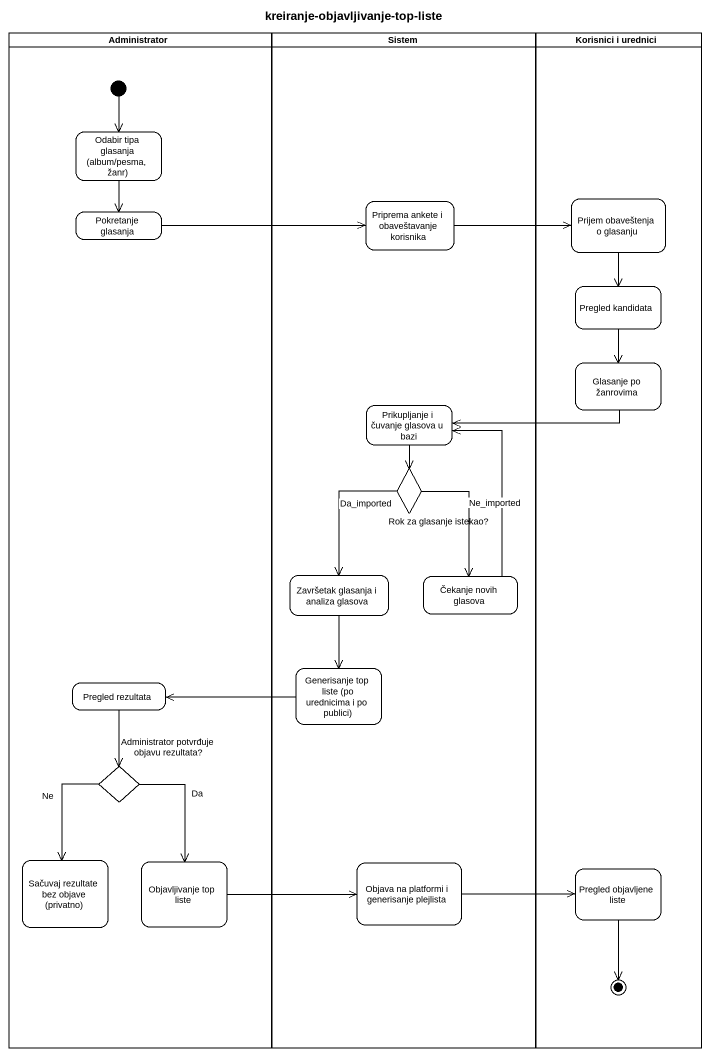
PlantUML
@startuml
title kreiranje-objavljivanje-top-liste
hide empty description
state Administrator <<partition>> {
  state "Odabir tipa glasanja (album/pesma, žanr)" as Odabir_tipa_glasanja_album
  state "Pokretanje glasanja" as Pokretanje_glasanja
  state "Pregled rezultata" as Pregled_rezultata
  state "Administrator potvrđuje objavu rezultata?" as Administrator_potvrđuje <<choice>>
  state "Sačuvaj rezultate bez objave (privatno)" as Sačuvaj_rezultate_bez
  state "Objavljivanje top liste" as Objavljivanje_top_liste
  [*] --> Odabir_tipa_glasanja_album
}
state Sistem <<partition>> {
  state "Priprema ankete i obaveštavanje korisnika" as Priprema_ankete_i
  state "Prikupljanje i čuvanje glasova u bazi" as Prikupljanje_i_čuvanje
  state "Rok za glasanje istekao?" as Rok_za_glasanje_istekao <<choice>>
  state "Završetak glasanja i analiza glasova" as Završetak_glasanja_i
  state "Čekanje novih glasova" as Čekanje_novih_glasova
  state "Generisanje top liste (po urednicima i po publici)" as Generisanje_top_liste_po
  state "Objava na platformi i generisanje plejlista" as Objava_na_platformi_i
}
state "Korisnici i urednici" as Korisnici_i_urednici <<partition>> {
  state "Prijem obaveštenja o glasanju" as Prijem_obaveštenja_o
  state "Pregled kandidata" as Pregled_kandidata
  state "Glasanje po žanrovima" as Glasanje_po_žanrovima
  state "Pregled objavljene liste" as Pregled_objavljene_liste
  Pregled_objavljene_liste --> [*]
}
Odabir_tipa_glasanja_album --> Pokretanje_glasanja
Pokretanje_glasanja -right-> Priprema_ankete_i
Priprema_ankete_i -right-> Prijem_obaveštenja_o
Prijem_obaveštenja_o --> Pregled_kandidata
Pregled_kandidata --> Glasanje_po_žanrovima
Glasanje_po_žanrovima -left-> Prikupljanje_i_čuvanje
Prikupljanje_i_čuvanje --> Rok_za_glasanje_istekao
Rok_za_glasanje_istekao --> Završetak_glasanja_i : Da_imported
Rok_za_glasanje_istekao --> Čekanje_novih_glasova : Ne_imported
Završetak_glasanja_i --> Generisanje_top_liste_po
Čekanje_novih_glasova -up-> Prikupljanje_i_čuvanje
Pregled_rezultata --> Administrator_potvrđuje
Generisanje_top_liste_po -left-> Pregled_rezultata
Administrator_potvrđuje --> Sačuvaj_rezultate_bez : Ne
Administrator_potvrđuje --> Objavljivanje_top_liste : Da
Objavljivanje_top_liste -right-> Objava_na_platformi_i
Objava_na_platformi_i -right-> Pregled_objavljene_liste
@enduml
